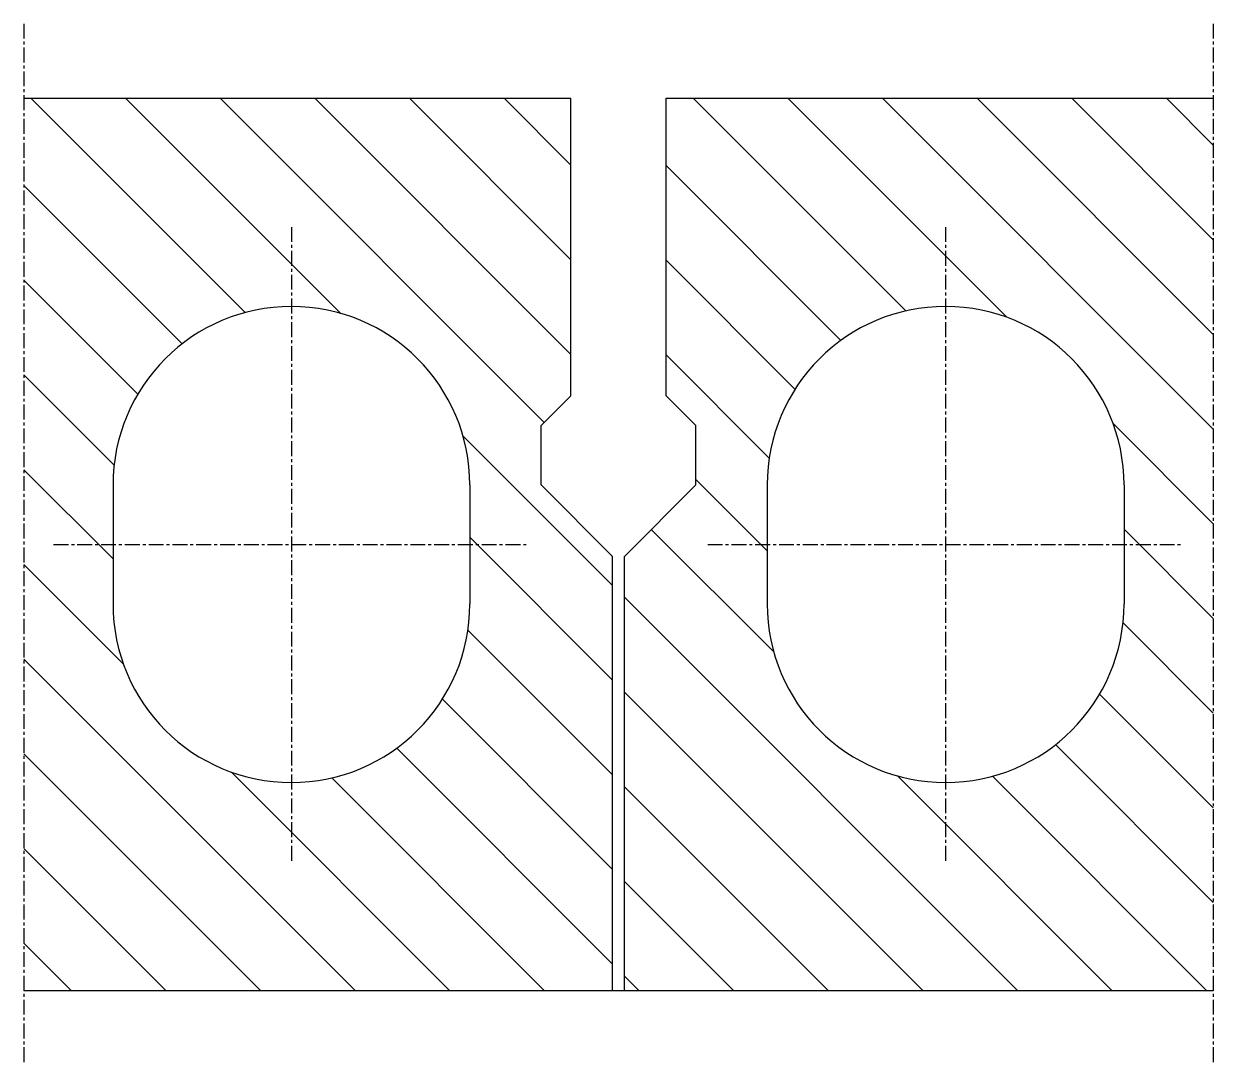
# Model space of a CAD drawing. Header units: centimetres. Extents: x 68259 to 68359, y -18174 to -18087.
import ezdxf

# ---------------------------------------------------------------- set-up
doc = ezdxf.new("R2010")
doc.units = ezdxf.units.CM
doc.header["$MEASUREMENT"] = 0
doc.linetypes.add('CENTER', pattern=[2, 1.25, -0.25, 0.25, -0.25])
doc.layers.add('5', color=5, linetype='Continuous')
doc.layers.add('6', color=6, linetype='CENTER')
pattern_1 = [(135, (-1594.5974, 738.2277), (-3.97747564, -3.97747564), [])]

msp = doc.modelspace()

# ---------------------------------------------------------------- hatches: boundary and pattern name
at = {"layer": '5'}
h = msp.add_hatch(dxfattribs=at)
h.set_pattern_fill('ANSI31', color=256, scale=45, angle=90, style=0)
h.set_pattern_definition(pattern_1)
h.paths.add_polyline_path([(68308.66, -18131.57), (68302.66, -18125.57), (68302.66, -18120.57), (68305.16, -18118.07), (68305.16, -18093.07), (68259.16, -18093.07), (68259.16, -18168.07), (68308.66, -18168.07)])
h.paths.add_polyline_path([(68266.66, -18135.57), (68266.66, -18125.57, -1), (68296.66, -18125.57), (68296.66, -18135.57, -1)], flags=16)
h = msp.add_hatch(dxfattribs=at)
h.set_pattern_fill('ANSI31', color=256, scale=45, angle=90, style=0)
h.set_pattern_definition(pattern_1)
h.paths.add_polyline_path([(68359.16, -18093.07), (68313.16, -18093.07), (68313.16, -18118.07), (68315.66, -18120.57), (68315.66, -18125.57), (68309.66, -18131.57), (68309.66, -18168.07), (68359.16, -18168.07)])
h.paths.add_polyline_path([(68321.66, -18135.57), (68321.66, -18125.57, -1), (68351.66, -18125.57), (68351.66, -18135.57, -1)], flags=16)

# ---------------------------------------------------------------- linework, layer by layer
for p, q in [((68259.16, -18093.07), (68305.16, -18093.07)), ((68305.16, -18118.07), (68305.16, -18093.07)), ((68313.16, -18118.07), (68313.16, -18093.07)), ((68313.16, -18093.07), (68359.16, -18093.07)), ((68302.66, -18120.57), (68305.16, -18118.07)), ((68315.66, -18120.57), (68313.16, -18118.07)), ((68302.66, -18125.57), (68302.66, -18120.57)), ((68315.66, -18125.57), (68315.66, -18120.57)), ((68266.66, -18125.57), (68266.66, -18135.57)), ((68296.66, -18125.57), (68296.66, -18135.57)), ((68308.66, -18131.57), (68302.66, -18125.57)), ((68309.66, -18131.57), (68315.66, -18125.57)), ((68321.66, -18125.57), (68321.66, -18135.57)), ((68351.66, -18125.57), (68351.66, -18135.57)), ((68308.66, -18168.07), (68308.66, -18131.57)), ((68309.66, -18168.07), (68309.66, -18131.57)), ((68359.16, -18168.07), (68259.16, -18168.07))]:
    msp.add_line(p, q)
for centre, start, end in [((68281.66, -18125.57), 0, 180), ((68336.66, -18125.57), 0, 180), ((68281.66, -18135.57), 180, 0), ((68336.66, -18135.57), 180, 0)]:
    msp.add_arc(centre, 15, start, end)
at = {"layer": '6'}
for p, q in [((68259.16, -18086.82), (68259.16, -18174.32)), ((68359.16, -18086.82), (68359.16, -18174.32)), ((68281.66, -18103.9), (68281.66, -18157.24)), ((68336.66, -18103.9), (68336.66, -18157.24)), ((68261.66, -18130.57), (68301.66, -18130.57)), ((68316.66, -18130.57), (68356.66, -18130.57))]:
    msp.add_line(p, q, dxfattribs=at)

doc.saveas('drawing.dxf')
